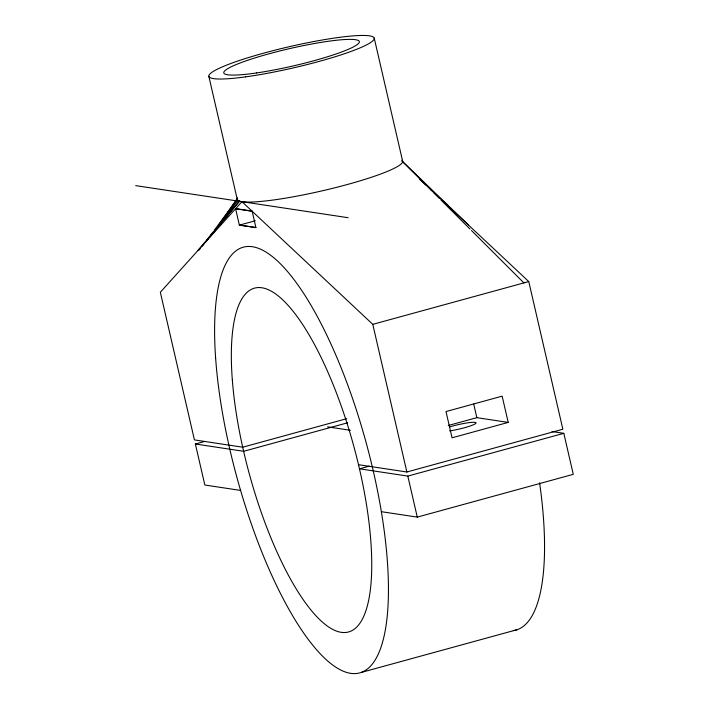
<?xml version="1.0" encoding="UTF-8"?>
<svg xmlns="http://www.w3.org/2000/svg" width="709" height="709" viewBox="0 0 709 709"><rect width="100%" height="100%" fill="white"/><g stroke="black" fill="none" stroke-linecap="round" stroke-linejoin="round"><path stroke-width="1.06" d="M219.116 224.611L237.4 198.254M222.635 220.251L237.249 199.397L208.845 76.359M206.301 240.954L212.886 232.109M214.207 230.345L237.249 199.397M222.644 220.481L237.949 200.363M198.857 250.259L200.257 248.567M202.366 246.023L203.767 244.33M205.867 241.787L207.967 239.243M209.377 237.55L211.477 235.007M212.877 233.314L214.978 230.771M217.078 228.236L219.187 225.692M220.588 224L222.688 221.456M224.088 219.763L239.509 201.126L197.962 250.49M239.376 225.134L255.922 227.633L252.112 211.122L235.556 208.623L239.376 225.134L255.293 220.765M346.719 418.682L242.726 447.202L194.426 439.899L160.34 292.259L241.946 201.666L372.783 324.35L528.772 281.57L562.857 429.22L406.869 471.999L358.568 464.705M240.67 490.433L204.848 485.018L195.374 444.002L204.928 441.388M347.649 422.777L243.657 451.296L195.374 444.002M448.239 425.506L476.847 417.663L508.211 422.404L502.149 396.154L445.996 411.557L452.05 437.808L508.211 422.404M369.283 466.132L359.534 468.809L407.817 476.102L563.806 433.323L573.28 474.33L417.282 517.118L381.46 511.703M361.519 672.362L517.508 629.583M135.72 185.625L348.163 217.716M235.583 208.73L252.138 211.229M239.35 225.028L255.905 227.527M552.01 431.533L563.806 433.323M327.62 426.853L350.423 430.292M419.746 179.333L425.825 185.04M431.045 189.941L432.667 191.457M433.873 192.582L528.772 281.57M468.454 225.01L401.95 160.961L431.639 190.694M433.208 192.254L439.456 198.511M441.025 200.071L469.952 228.989M471.512 230.549L523.898 282.909M473.692 404.015L476.847 417.663M374.228 38.126L402.632 161.165M372.783 324.35L406.869 471.999M407.817 476.102L417.282 517.118M401.932 160.199A84.867 10.786 -13 0 1 321.815 190.916A84.867 10.786 -13 0 1 237.542 198.006M450.02 426.818A17.822 2.269 -13 0 1 472.105 422.342A17.822 2.269 -13 0 1 471.813 425.409A17.822 2.269 -13 0 1 449.63 430.904M539.602 482.811A220.667 66.912 74.7 0 1 513.334 630.62M232.313 379.732A178.234 54.044 74.7 0 0 346.409 632.393A178.234 54.044 74.7 0 0 326.069 368.024A178.234 54.044 74.7 0 0 232.313 379.732M245.367 76.9A84.876 10.786 -13 0 0 374.068 39.27A84.876 10.786 -13 0 0 255.169 55.559A84.876 10.786 -13 0 0 245.367 76.9M256.623 72.938A69.597 8.845 -13 0 0 359.366 41.999A69.597 8.845 -13 0 0 258.617 56.782A69.597 8.845 -13 0 0 256.623 72.938M215.642 358.337A220.667 66.912 74.7 0 0 356.264 673.515A220.667 66.912 74.7 0 0 332.875 348.296A220.667 66.912 74.7 0 0 215.642 358.337"/></g></svg>
